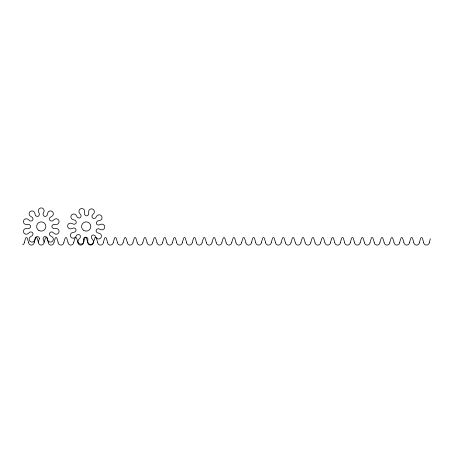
<?xml version="1.0" encoding="UTF-8"?>
<svg xmlns="http://www.w3.org/2000/svg" width="453" height="453" viewBox="0 0 453 453"><rect width="100%" height="100%" fill="white"/><g stroke="black" fill="none" stroke-linecap="round" stroke-linejoin="round"><path stroke-width="0.68" d="M24.36 242.219L25.64 238.091A0.861 0.861 0 0 1 27.214 238.091L28.488 242.219M34.241 242.219L35.521 238.091A0.861 0.861 0 0 1 37.089 238.091L38.369 242.219M44.117 242.219L45.396 238.091A0.861 0.861 0 0 1 46.965 238.091L48.245 242.219M53.998 242.219L55.272 238.091A0.861 0.861 0 0 1 56.846 238.091L58.126 242.219M63.873 242.219L65.153 238.091A0.861 0.861 0 0 1 66.721 238.091L68.001 242.219M73.754 242.219L75.028 238.091A0.861 0.861 0 0 1 76.602 238.091L77.876 242.219M83.629 242.219L84.909 238.091A0.861 0.861 0 0 1 86.478 238.091L87.735 242.015M93.511 242.219L94.785 238.091A0.861 0.861 0 0 1 96.359 238.091L97.633 242.219M103.386 242.219L104.666 238.091A0.861 0.861 0 0 1 106.234 238.091L107.514 242.219M113.261 242.219L114.541 238.091A0.861 0.861 0 0 1 116.115 238.091L117.389 242.219M123.142 242.219L124.422 238.091A0.861 0.861 0 0 1 125.991 238.091L127.27 242.219M133.018 242.219L134.298 238.091A0.861 0.861 0 0 1 135.866 238.091L137.146 242.219M142.899 242.219L144.173 238.091A0.861 0.861 0 0 1 145.747 238.091L147.027 242.219M152.774 242.219L154.054 238.091A0.861 0.861 0 0 1 155.622 238.091L156.902 242.219M162.655 242.219L163.929 238.091A0.861 0.861 0 0 1 165.504 238.091L166.778 242.219M172.531 242.219L173.81 238.091A0.861 0.861 0 0 1 175.379 238.091L176.659 242.219M182.412 242.219L183.686 238.091A0.861 0.861 0 0 1 185.26 238.091L186.534 242.219M192.287 242.219L193.567 238.091A0.861 0.861 0 0 1 195.135 238.091L196.415 242.219M202.163 242.219L203.442 238.091A0.861 0.861 0 0 1 205.016 238.091L206.291 242.219M212.044 242.219L213.323 238.091A0.861 0.861 0 0 1 214.892 238.091L216.172 242.219M221.919 242.219L223.199 238.091A0.861 0.861 0 0 1 224.767 238.091L226.047 242.219M231.8 242.219L233.074 238.091A0.861 0.861 0 0 1 234.648 238.091L235.928 242.219M241.676 242.219L242.955 238.091A0.861 0.861 0 0 1 244.524 238.091L245.803 242.219M251.557 242.219L252.831 238.091A0.861 0.861 0 0 1 254.405 238.091L255.679 242.219M261.432 242.219L262.712 238.091A0.861 0.861 0 0 1 264.28 238.091L265.56 242.219M271.313 242.219L272.587 238.091A0.861 0.861 0 0 1 274.161 238.091L275.435 242.219M281.188 242.219L282.468 238.091A0.861 0.861 0 0 1 284.037 238.091L285.316 242.219M291.064 242.219L292.344 238.091A0.861 0.861 0 0 1 293.918 238.091L295.192 242.219M300.945 242.219L302.225 238.091A0.861 0.861 0 0 1 303.793 238.091L305.073 242.219M310.82 242.219L312.1 238.091A0.861 0.861 0 0 1 313.669 238.091L314.948 242.219M320.701 242.219L321.975 238.091A0.861 0.861 0 0 1 323.55 238.091L324.829 242.219M330.577 242.219L331.856 238.091A0.861 0.861 0 0 1 333.425 238.091L334.705 242.219M340.458 242.219L341.732 238.091A0.861 0.861 0 0 1 343.306 238.091L344.58 242.219M350.333 242.219L351.613 238.091A0.861 0.861 0 0 1 353.181 238.091L354.461 242.219M360.214 242.219L361.488 238.091A0.861 0.861 0 0 1 363.063 238.091L364.337 242.219M370.09 242.219L371.369 238.091A0.861 0.861 0 0 1 372.938 238.091L374.218 242.219M379.965 242.219L381.245 238.091A0.861 0.861 0 0 1 382.819 238.091L384.093 242.219M389.846 242.219L391.126 238.091A0.861 0.861 0 0 1 392.694 238.091L393.974 242.219M399.722 242.219L401.001 238.091A0.861 0.861 0 0 1 402.57 238.091L403.85 242.219M409.603 242.219L410.877 238.091A0.861 0.861 0 0 1 412.451 238.091L413.731 242.219M419.478 242.219L420.758 238.091A0.861 0.861 0 0 1 422.326 238.091L423.606 242.219M429.359 242.219L430.35 238.754M87.718 241.919L87.757 242.219M24.36 242.281A2.871 2.871 0 0 1 22.65 244.846M34.235 242.281A2.871 2.871 0 0 1 31.365 245.09A2.871 2.871 0 0 1 28.494 242.281M53.992 242.281A2.871 2.871 0 0 1 51.121 245.09A2.871 2.871 0 0 1 48.25 242.281M63.867 242.281A2.871 2.871 0 0 1 60.996 245.09A2.871 2.871 0 0 1 58.126 242.281M73.748 242.281A2.871 2.871 0 0 1 70.878 245.09A2.871 2.871 0 0 1 68.007 242.281M83.624 242.281A2.871 2.871 0 0 1 80.753 245.09A2.871 2.871 0 0 1 77.882 242.281M93.505 242.281A2.871 2.871 0 0 1 90.634 245.09A2.871 2.871 0 0 1 87.763 242.281M103.38 242.281A2.871 2.871 0 0 1 100.509 245.09A2.871 2.871 0 0 1 97.638 242.281M113.261 242.281A2.871 2.871 0 0 1 110.39 245.09A2.871 2.871 0 0 1 107.52 242.281M123.137 242.281A2.871 2.871 0 0 1 120.266 245.09A2.871 2.871 0 0 1 117.395 242.281M133.012 242.281A2.871 2.871 0 0 1 130.141 245.09A2.871 2.871 0 0 1 127.27 242.281M142.893 242.281A2.871 2.871 0 0 1 140.022 245.09A2.871 2.871 0 0 1 137.151 242.281M152.769 242.281A2.871 2.871 0 0 1 149.898 245.09A2.871 2.871 0 0 1 147.027 242.281M162.65 242.281A2.871 2.871 0 0 1 159.779 245.09A2.871 2.871 0 0 1 156.908 242.281M172.525 242.281A2.871 2.871 0 0 1 169.654 245.09A2.871 2.871 0 0 1 166.783 242.281M182.406 242.281A2.871 2.871 0 0 1 179.535 245.09A2.871 2.871 0 0 1 176.664 242.281M192.282 242.281A2.871 2.871 0 0 1 189.411 245.09A2.871 2.871 0 0 1 186.54 242.281M202.163 242.281A2.871 2.871 0 0 1 199.292 245.09A2.871 2.871 0 0 1 196.421 242.281M212.038 242.281A2.871 2.871 0 0 1 209.167 245.09A2.871 2.871 0 0 1 206.296 242.281M221.913 242.281A2.871 2.871 0 0 1 219.042 245.09A2.871 2.871 0 0 1 216.172 242.281M231.794 242.281A2.871 2.871 0 0 1 228.924 245.09A2.871 2.871 0 0 1 226.053 242.281M241.67 242.281A2.871 2.871 0 0 1 238.799 245.09A2.871 2.871 0 0 1 235.928 242.281M251.551 242.281A2.871 2.871 0 0 1 248.68 245.09A2.871 2.871 0 0 1 245.809 242.281M261.426 242.281A2.871 2.871 0 0 1 258.555 245.09A2.871 2.871 0 0 1 255.685 242.281M271.307 242.281A2.871 2.871 0 0 1 268.436 245.09A2.871 2.871 0 0 1 265.566 242.281M281.183 242.281A2.871 2.871 0 0 1 278.312 245.09A2.871 2.871 0 0 1 275.441 242.281M291.064 242.281A2.871 2.871 0 0 1 288.193 245.09A2.871 2.871 0 0 1 285.322 242.281M300.939 242.281A2.871 2.871 0 0 1 298.068 245.09A2.871 2.871 0 0 1 295.197 242.281M310.815 242.281A2.871 2.871 0 0 1 307.944 245.09A2.871 2.871 0 0 1 305.073 242.281M320.696 242.281A2.871 2.871 0 0 1 317.825 245.09A2.871 2.871 0 0 1 314.954 242.281M330.571 242.281A2.871 2.871 0 0 1 327.7 245.09A2.871 2.871 0 0 1 324.829 242.281M340.452 242.281A2.871 2.871 0 0 1 337.581 245.09A2.871 2.871 0 0 1 334.71 242.281M350.328 242.281A2.871 2.871 0 0 1 347.457 245.09A2.871 2.871 0 0 1 344.586 242.281M360.209 242.281A2.871 2.871 0 0 1 357.338 245.09A2.871 2.871 0 0 1 354.467 242.281M370.084 242.281A2.871 2.871 0 0 1 367.213 245.09A2.871 2.871 0 0 1 364.342 242.281M379.965 242.281A2.871 2.871 0 0 1 377.094 245.09A2.871 2.871 0 0 1 374.223 242.281M389.84 242.281A2.871 2.871 0 0 1 386.97 245.09A2.871 2.871 0 0 1 384.099 242.281M399.716 242.281A2.871 2.871 0 0 1 396.845 245.09A2.871 2.871 0 0 1 393.974 242.281M409.597 242.281A2.871 2.871 0 0 1 406.726 245.09A2.871 2.871 0 0 1 403.855 242.281M419.472 242.281A2.871 2.871 0 0 1 416.601 245.09A2.871 2.871 0 0 1 413.731 242.281M429.353 242.281A2.871 2.871 0 0 1 426.483 245.09A2.871 2.871 0 0 1 423.612 242.281M83.595 239.263L83.731 241.279A2.871 2.871 0 0 1 79.887 243.991A2.871 2.871 0 0 1 78.658 239.45L80.368 237.468L80.3 235.696A2.871 2.871 0 0 0 78.748 234.49L77.01 234.864L75.515 237.015A2.871 2.871 0 0 1 70.81 236.947A2.871 2.871 0 0 1 72.48 232.553L75.034 231.953L76.019 230.475A2.871 2.871 0 0 0 75.47 228.589L73.85 227.87L71.37 228.731A2.871 2.871 0 0 1 67.605 225.917A2.871 2.871 0 0 1 71.54 223.34L73.958 224.354L75.623 223.737A2.871 2.871 0 0 0 76.291 221.891L75.396 220.356L72.888 219.597A2.871 2.871 0 0 1 71.495 215.101A2.871 2.871 0 0 1 76.195 215.334L77.554 217.576L79.264 218.057A2.871 2.871 0 0 0 80.889 216.953L81.07 215.186L79.485 213.097A2.871 2.871 0 0 1 81.002 208.646A2.871 2.871 0 0 1 84.666 211.591L84.451 214.207L85.549 215.6A2.871 2.871 0 0 0 87.508 215.662L88.697 214.343L88.641 211.715A2.871 2.871 0 0 1 92.486 209.003A2.871 2.871 0 0 1 93.72 213.544L92.004 215.532L92.078 217.304A2.871 2.871 0 0 0 93.629 218.51L95.362 218.136L96.863 215.985A2.871 2.871 0 0 1 101.563 216.047A2.871 2.871 0 0 1 99.892 220.447L97.338 221.047L96.353 222.519A2.871 2.871 0 0 0 96.902 224.411L98.528 225.124L101.002 224.263A2.871 2.871 0 0 1 104.773 227.083A2.871 2.871 0 0 1 100.832 229.66L98.414 228.646L96.749 229.258A2.871 2.871 0 0 0 96.087 231.109L96.976 232.644L99.484 233.403A2.871 2.871 0 0 1 100.877 237.893A2.871 2.871 0 0 1 96.178 237.666L94.819 235.424L93.114 234.943A2.871 2.871 0 0 0 91.489 236.047L91.308 237.808L92.888 239.897A2.871 2.871 0 0 1 91.376 244.354A2.871 2.871 0 0 1 87.706 241.404L87.927 238.793L86.829 237.4A2.871 2.871 0 0 0 84.864 237.338L84.026 237.899L83.595 239.263M39.496 238.499L38.545 241.239A2.871 2.871 0 0 0 41.24 245.09A2.871 2.871 0 0 0 43.941 241.239L43.001 238.788L43.669 237.146A2.871 2.871 0 0 1 45.538 236.54L47.044 237.474L47.712 239.988A2.871 2.871 0 0 0 52.169 241.54A2.871 2.871 0 0 0 52.089 236.84L49.892 235.407L49.462 233.686A2.871 2.871 0 0 1 50.617 232.095L52.389 231.97L54.428 233.618A2.871 2.871 0 0 0 58.924 232.242A2.871 2.871 0 0 0 56.093 228.488L53.477 228.623L52.118 227.48A2.871 2.871 0 0 1 52.118 225.515L53.477 224.377L56.093 224.512A2.871 2.871 0 0 0 58.924 220.753A2.871 2.871 0 0 0 54.428 219.377L52.389 221.03L50.617 220.9A2.871 2.871 0 0 1 49.462 219.314L49.892 217.593L52.089 216.16A2.871 2.871 0 0 0 52.169 211.455A2.871 2.871 0 0 0 47.724 212.989L47.044 215.52L45.538 216.46A2.871 2.871 0 0 1 43.669 215.855L43.001 214.207L43.941 211.761A2.871 2.871 0 0 0 41.24 207.904A2.871 2.871 0 0 0 38.545 211.761L39.485 214.207L38.816 215.855A2.871 2.871 0 0 1 36.948 216.46L35.442 215.52L34.762 212.989A2.871 2.871 0 0 0 30.311 211.455A2.871 2.871 0 0 0 30.396 216.16L32.593 217.593L33.024 219.314A2.871 2.871 0 0 1 31.869 220.9L30.096 221.03L28.058 219.377A2.871 2.871 0 0 0 23.562 220.753A2.871 2.871 0 0 0 26.393 224.512L29.009 224.377L30.368 225.515A2.871 2.871 0 0 1 30.368 227.48L29.009 228.623L26.393 228.488A2.871 2.871 0 0 0 23.562 232.242A2.871 2.871 0 0 0 28.058 233.618L30.096 231.97L31.869 232.095A2.871 2.871 0 0 1 33.024 233.686L32.593 235.407L30.396 236.84A2.871 2.871 0 0 0 30.311 241.54A2.871 2.871 0 0 0 34.762 240.011L35.442 237.474L36.948 236.54A2.871 2.871 0 0 1 38.816 237.146L39.496 238.499M38.93 230.509A4.632 4.632 0 0 0 45.872 226.5A4.632 4.632 0 0 0 38.93 222.491A4.632 4.632 0 0 0 38.93 230.509M83.862 230.503A4.632 4.632 0 0 0 90.821 226.511A4.632 4.632 0 0 0 83.884 222.48A4.632 4.632 0 0 0 83.862 230.503"/></g></svg>
